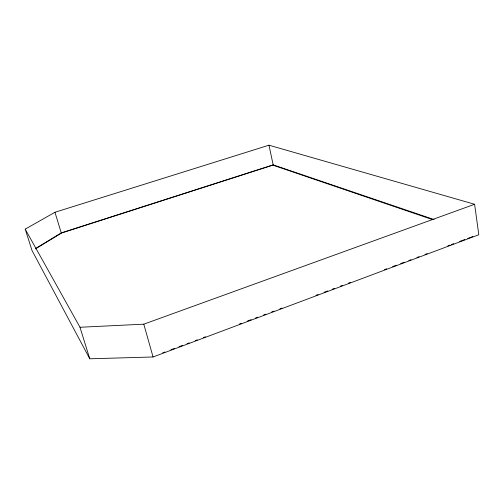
<?xml version="1.0" encoding="UTF-8"?>
<svg xmlns="http://www.w3.org/2000/svg" width="504" height="504" viewBox="0 0 504 504"><rect width="100%" height="100%" fill="white"/><g stroke="black" fill="none" stroke-linecap="round" stroke-linejoin="round"><path stroke-width="0.76" d="M35.488 248.869L61.62 232.987L272.878 165.142L432.703 219.643M35.387 248.629L61.267 232.911L273.181 164.871L434.101 219.568M25.2 229.156L54.955 212.266L268.966 145.202L474.617 204.271L478.8 234.763L153.065 356.971L89.769 358.798L32.073 250.646L25.2 229.156L79.997 327.266L89.769 358.798M162.729 352.813L164.934 351.987M170.831 349.776L174.516 348.39M178.933 346.733L182.618 345.353M187.041 343.696L189.246 342.865M195.143 340.66L197.354 339.828M203.244 337.617L205.456 336.792M239.343 324.085L241.555 323.253M247.451 321.042L251.131 319.662M255.553 318.005L257.764 317.173M263.655 314.962L265.866 314.137M271.763 311.926L273.974 311.1M279.865 308.889L282.076 308.057M315.964 295.35L318.175 294.525M324.072 292.314L327.751 290.928M332.174 289.271L334.385 288.446M340.276 286.234L342.487 285.403M348.384 283.198L350.589 282.366M384.483 269.659L386.688 268.827M392.584 266.622L396.27 265.236M400.686 263.579L404.372 262.2M408.794 260.543L410.999 259.711M416.896 257.5L419.108 256.675M424.998 254.463L427.209 253.638M447.842 245.902L450.047 245.07M451.521 244.516L453.732 243.69M459.629 241.479L464.783 239.545M467.731 238.442L472.884 236.508M79.997 327.266L143.791 324.173L474.617 204.271M54.955 212.266L61.267 232.911M143.791 324.173L153.065 356.971M268.966 145.202L273.181 164.871"/></g></svg>
